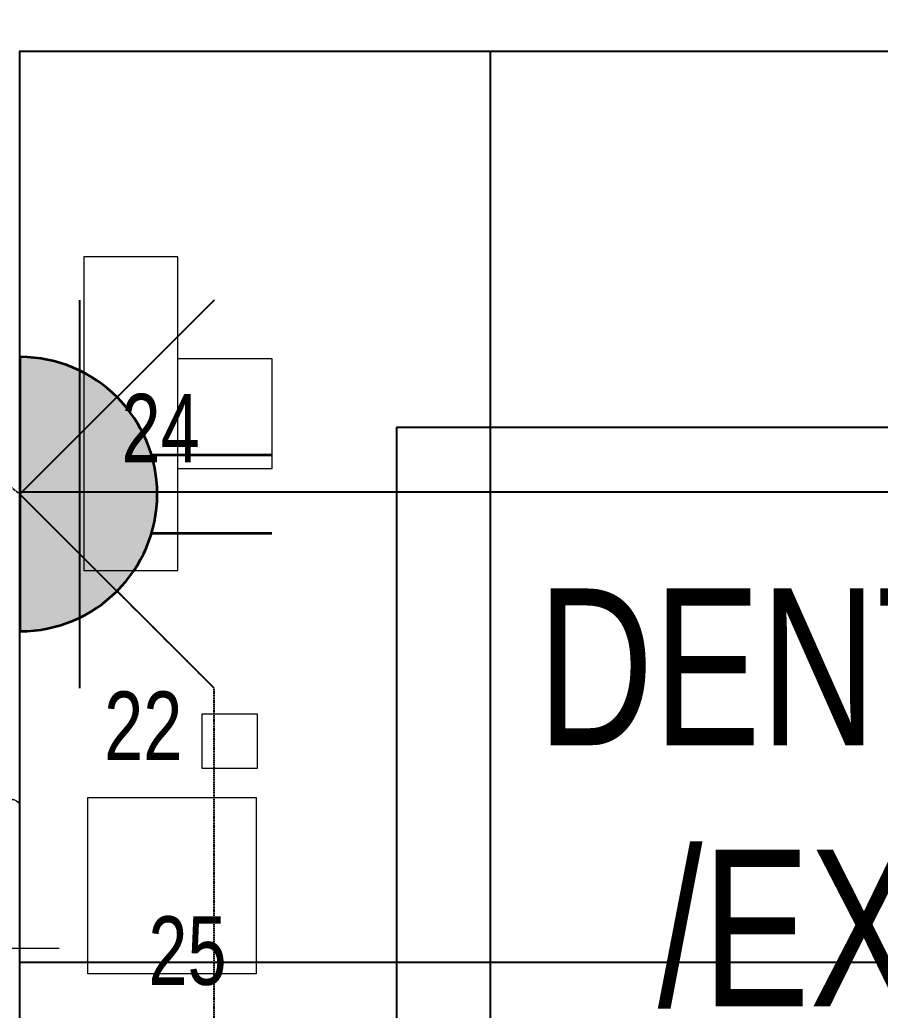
# Model space of a CAD drawing. Extents: x -178977 to 231842, y -29287 to 19916.
# Drawn here: x 19215 to 20313, y 3786 to 5050 of the extents above; entities that cross this region are included whole.
import ezdxf
from ezdxf import colors
from ezdxf.entities.mleader import LeaderData, LeaderLine
from ezdxf.enums import TextEntityAlignment as Align
from ezdxf.math import Vec2, Vec3

# ---------------------------------------------------------------- set-up
doc = ezdxf.new("R2010")
doc.units = 0
doc.header["$LTSCALE"] = 0.25
doc.linetypes.add('DASHDOT', pattern=[25.4, 12.7, -6.35, 0, -6.35])
doc.linetypes.add('HIDDEN', pattern=[9.525, 6.35, -3.175])
for name, color, linetype, lineweight in [('01-First Floor-FUR$0$72_EGR_BASE_TEXT', 252, 'Continuous', 5), ('01-First Floor-FUR$0$72_EGR_EQP_TAG', 142, 'Continuous', 5), ('01-First Floor-FUR$0$LOADING', 253, 'Continuous', 5), ('01-First Floor-FUR$0$SANIT', 250, 'Continuous', 5), ('01-First Floor-FUR$0$Walls', 251, 'Continuous', 5), ('E-LITE-CIRC', 6, 'Continuous', 25), ('E-LITE-CLNG-CNDT', 6, 'DASHDOT', 35), ('E-LITE-EXIT-NUMB', 6, 'Continuous', 25), ('E-POWR-FLOR-CNDT', 6, 'HIDDEN', 25), ('E-POWR-WALL @ 100', 4, 'Continuous', 35)]:
    doc.layers.add(name, color=color, linetype=linetype, lineweight=lineweight)
doc.layers.add('01-First Floor-FUR$0$FALSE CEILING', color=251, linetype='Continuous')
doc.styles.add('01-First Floor-FUR$0$X3G_ENTITY_257CFD', font='swisscl.ttf', dxfattribs={"height": 200})
doc.styles.add('01-First Floor-FUR$0$X3G_ENTITY_9EC9', font='swisscl.ttf', dxfattribs={"height": 0.2})
doc.styles.add('DC_SIMPLEX', font='SIMPLEX.shx', dxfattribs={"width": 0.7})

# ---------------------------------------------------------------- blocks, each defined once
blk = doc.blocks.new('01-First Floor-FUR$0$WC manta')
at = {"layer": '01-First Floor-FUR$0$SANIT'}
for p, q in [((-0.12, 0.19), (0.41, 0.19)), ((-0.13, 0.18), (-0.13, -0.18)), ((0.109, 0.18), (0.109, -0.18)), ((0.239, 0.13), (0.41, 0.13)), ((0.05, 0.09), (0.05, -0.09)), ((0.209, 0.1), (0.209, -0.1)), ((0.229, 0.1), (0.229, -0.1)), ((0.2955, 0.051), (0.3581, 0.0393)), ((-0.18, 0), (0.65, 0)), ((0.2955, -0.051), (0.3581, -0.0393)), ((0.239, -0.13), (0.41, -0.13)), ((-0.12, -0.19), (0.41, -0.19))]:
    blk.add_line(p, q, dxfattribs=at)
for centre, radius in [((0.159, 0.0752), 0.01), ((-0.04, 0), 0.02), ((0.159, -0.0753), 0.01)]:
    blk.add_circle(centre, radius, dxfattribs=at)
for centre, radius, start, end in [((-0.12, 0.18), 0.01, 90, 180), ((-0.05, 0.09), 0.1, 0, 90), ((0.119, 0.18), 0.01, 90, 180), ((0.41, 0), 0.19, 270, 90), ((0.239, 0.1), 0.03, 90, 180), ((0.259, 0.1), 0.03, 90, 180), ((0.3147, 0), 0.13, 270, 90), ((0.41, 0), 0.13, 270, 90), ((0.2882, 0.0117), 0.04, 79.4289, 141.525), ((0.3271, 0.0044), 0.04, 79.4289, 166.4176), ((0.3507, 0), 0.04, 280.5711, 79.4289), ((0.3029, 0), 0.0588, 141.525, 218.475), ((0.3454, 0), 0.0588, 166.4176, 193.5824), ((0.3271, -0.0044), 0.04, 193.5824, 280.5711), ((0.2882, -0.0117), 0.04, 218.475, 280.5711), ((-0.05, -0.09), 0.1, 270, 0), ((0.239, -0.1), 0.03, 180, 270), ((0.259, -0.1), 0.03, 180, 270), ((-0.12, -0.18), 0.01, 180, 270), ((0.119, -0.18), 0.01, 180, 270)]:
    blk.add_arc(centre, radius, start, end, dxfattribs=at)
blk = doc.blocks.new('01-First Floor-FUR$0$D.110.51.53')
blk.add_lwpolyline([(285914, 4547), (286139, 4547), (286139, 4332), (285914, 4332), (285914, 4547)])
blk = doc.blocks.new('01-First Floor-FUR$0$D.111.03.06')
blk.add_lwpolyline([(292372, 3690), (292442, 3690), (292442, 3620), (292372, 3620), (292372, 3690)])
blk = doc.blocks.new('01-First Floor-FUR$0$D.122.06.11')
for points in [[(285783, 4268), (285783, 4268), (285783, 4388), (285713, 4388), (285643, 4388), (285643, 4268)], [(285513, 4148), (285913, 4148), (285913, 4268), (285513, 4268), (285513, 4148)]]:
    blk.add_lwpolyline(points)
blk = doc.blocks.new('01-First Floor-FUR')
at = {"layer": '01-First Floor-FUR$0$FALSE CEILING', "linetype": 'Continuous'}
for p, q in [((19815.6, 1447.6), (19815.6, 5010)), ((19215.6, 4447.6), (23215.5, 4447.6)), ((19215.6, 3847.6), (23215.5, 3847.6))]:
    blk.add_line(p, q, dxfattribs=at)
at = {"layer": '01-First Floor-FUR$0$FALSE CEILING'}
for q in [(19695.6, 2629.1, -0.1), (21805.1, 4530, -0.1)]:
    blk.add_line((19695.6, 4530, -0.1), q, dxfattribs=at)
at = {"layer": '01-First Floor-FUR$0$FALSE CEILING', "elevation": 0}
blk.add_lwpolyline([(23215.5, 1447.6), (19215.6, 1447.6), (19215.6, 5010), (23215.5, 5010)], close=True, dxfattribs=at)
at = {"layer": '01-First Floor-FUR$0$LOADING'}
for q in [(19695.6, 2629.1, -0.1), (21805.1, 4530, -0.1)]:
    blk.add_line((19695.6, 4530, -0.1), q, dxfattribs=at)
at = {"layer": '01-First Floor-FUR$0$Walls'}
for p, q in [((19215.6, 1447.6), (19215.6, 5010)), ((19215.6, 5010), (23215.6, 5010))]:
    blk.add_line(p, q, dxfattribs=at)
at = {"layer": '01-First Floor-FUR$0$LOADING', "rotation": 270}
for name, p in [('01-First Floor-FUR$0$D.122.06.11', (15149, 290260.4, -0.1)), ('01-First Floor-FUR$0$D.111.03.06', (15828, 296536.4, -0.1)), ('01-First Floor-FUR$0$D.110.51.53', (14970, 289971.4, -0.1))]:
    blk.add_blockref(name, p, dxfattribs=at)
at = {"layer": '01-First Floor-FUR$0$SANIT', "xscale": -999.9999999999995, "yscale": 999.9999999999995, "zscale": 999.9999999999995}
blk.add_blockref('01-First Floor-FUR$0$WC manta', (19085.6, 3865), dxfattribs=at)
at = {"layer": '01-First Floor-FUR$0$72_EGR_BASE_TEXT', "insert": (21111.1, 4324.3, 0), "char_height": 200, "width": 3270.33, "attachment_point": 2, "style": '01-First Floor-FUR$0$X3G_ENTITY_9EC9'}
blk.add_mtext('DENTAL CONSULTATION /EXAMINATION ROOM', dxfattribs=at)
at = {"layer": '01-First Floor-FUR$0$72_EGR_EQP_TAG', "char_height": 87.47, "attachment_point": 2, "style": '01-First Floor-FUR$0$X3G_ENTITY_257CFD'}
for s, insert in [('24', (19394.9, 4572.6, -0.2)), ('22', (19372.8, 4192.8, -0.3)), ('25', (19429.2, 3905.9, -0.2))]:
    blk.add_mtext(s, dxfattribs=dict(at, insert=insert))
blk = doc.blocks.new('*U187')
h = blk.add_hatch(color=253)
edge = h.paths.add_edge_path()
edge.add_line((-1.75, 0), (1.75, 0))
edge.add_arc((0, 0), 1.75, 180, 360, ccw=False)
for p, q in [((-0.5, -1.677), (-0.5, -3.211)), ((0.5, -1.677), (0.5, -3.211))]:
    blk.add_line(p, q)
blk.add_lwpolyline([(-1.75, 0, 1), (1.75, 0)], format="xyb", close=True)
at = {"layer": 'Defpoints'}
for p, q in [((-2.475, -2.475), (0, 0)), ((2.475, -2.475), (0, 0)), ((2.475, -0.758), (-2.475, -0.758))]:
    blk.add_line(p, q, dxfattribs=at)
at = {"layer": 'E-LITE-EXIT-NUMB', "style": 'DC_SIMPLEX', "width": 0.7, "flags": 8}
blk.add_attdef('TYPE', text='', height=2, rotation=360, dxfattribs=at).set_placement((-2.682, 5.238), align=Align.RIGHT)
blk.add_attdef('CIRCUIT', (2.682, 5.238), '', height=2, rotation=360, dxfattribs=at)
blk = doc.blocks.new('ARR0W')
at = {"color": 45}
blk.add_ellipse((0, 0), major_axis=(0.4, 0), ratio=0.4, dxfattribs=at)
at = {"color": 45, "ltscale": 0.5}
blk.add_solid([(-1.4, 0.1667), (-0.4, 0), (-1.4, -0.1667)], dxfattribs=at)

msp = doc.modelspace()

# ---------------------------------------------------------------- linework, layer by layer
at = {"layer": 'E-POWR-FLOR-CNDT', "elevation": -0.1}
msp.add_lwpolyline([(19215.6, 4444.7), (18965.1, 4638.1, -0.232375), (18935.9, 4697.5), (18935.9, 5813.5, 0.414214), (18860.9, 5888.5), (8105.6, 5888.5, 0.414214), (8030.6, 5813.5), (8030.6, 5369.7)], format="xyb", dxfattribs=at)
at = {"layer": 'E-POWR-FLOR-CNDT'}
msp.add_lwpolyline([(19339.3, 3223.1), (19463.1, 3346.8), (19463.1, 4197.2), (19339.3, 4321)], dxfattribs=at)

# ---------------------------------------------------------------- block references
at = {"layer": 'E-LITE-CLNG-CNDT'}
msp.add_blockref('01-First Floor-FUR', (0, 0), dxfattribs=at)
at = {"layer": 'E-POWR-WALL @ 100', "xscale": 100, "yscale": 100, "zscale": 100, "rotation": 90.00000000000001}
msp.add_blockref('*U187', (19215.6, 4444.7, -0.1), dxfattribs=at)

# ---------------------------------------------------------------- leaders
at = {"layer": 'E-LITE-CIRC'}
ml = msp.add_multileader_mtext('Standard', dxfattribs=at)
ml.set_content('{\\Fdc_el_romans|c0;\\W0.8;TO\\Fromans|c0; \\Fsimplex|c0;PP-\\Fdc_el_romans|c0;F1\\Fsimplex|c0;/M40}', color=256, style='DC_SIMPLEX')
ml.set_leader_properties()
ml.set_arrow_properties(name='ARR0W')
ml.build(insert=Vec2(0, 0))
ml.multileader.update_dxf_attribs({"dogleg_length": 200, "arrow_head_size": 140, "scale": 100})
ctx = ml.context
ctx.base_point, ctx.scale, ctx.char_height, ctx.arrow_head_size, ctx.landing_gap_size, ctx.plane_origin, ctx.plane_x_axis, ctx.plane_y_axis = Vec3(40655.2, 5275, -0.1), 100, 200, 140, 140, Vec3(55815.5, -1816.1, -0.1), Vec3(1, 0.000001, 0), Vec3(-0.000001, 1, 0)
ctx.text_align_type = 2
notes = []
notes.append((ctx, [(1, (1, 1, 0), (42895.4, 5275, -0.1), (-1, -0.000001, 0), 108.8, [(0, [(43471.9, 4539.4, -0.1)], 0, [])])]))
ctx.mtext.insert, ctx.mtext.text_direction, ctx.mtext.rotation, ctx.mtext.width, ctx.mtext.alignment, ctx.mtext.flow_direction = Vec3(42646.6, 5408.3, -0.1), Vec3(1, 0.000001, 0), 0.000001, 2216.233, 3, 5
for ctx, leaders in notes:
    for number, flags, end, landing, length, lines in leaders:
        leader = LeaderData()
        leader.index, (leader.has_last_leader_line, leader.has_dogleg_vector, leader.attachment_direction) = number, flags
        leader.last_leader_point, leader.dogleg_vector, leader.dogleg_length = Vec3(end), Vec3(landing), length
        for number, points, colour, breaks in lines:
            line = LeaderLine()
            line.index, line.vertices, line.color, line.breaks = number, Vec3.list(points), colors.encode_raw_color(colour), breaks
            leader.lines.append(line)
        ctx.leaders.append(leader)

doc.saveas('drawing.dxf')
